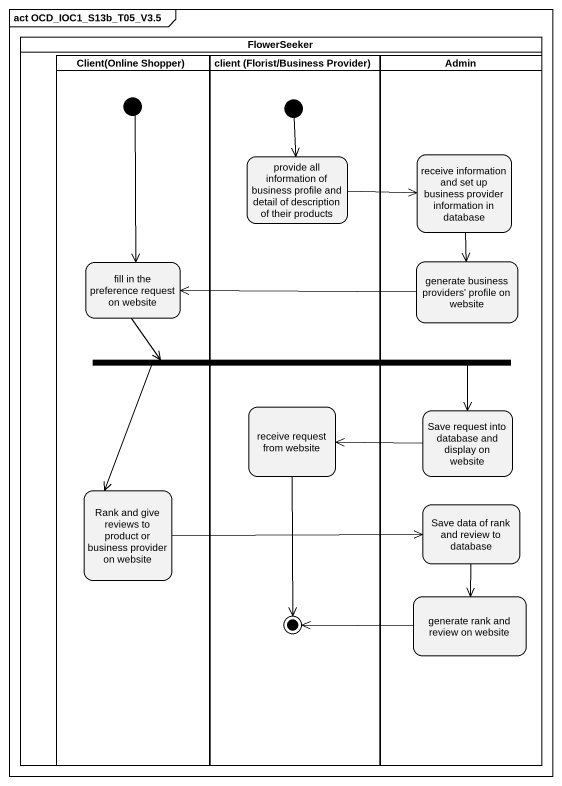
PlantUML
@startuml
mainframe act OCD_IOC1_S13b_T05_V3.5
hide empty description
state FlowerSeeker <<partition>> {
  state "Client(Online Shopper)" as Client_Online_Shopper <<partition>> {
    state "fill in the preference request on website" as fill_in_the_preference
    state "Rank and give reviews to product or business provider on website" as Rank_and_give_reviews_to
    [*] --> fill_in_the_preference
  }
  state "client (Florist/Business Provider)" as client_Florist_Business <<partition>> {
    state "provide all information of business profile and detail of description of their products" as provide_all_information_of
    state "receive request from website" as receive_request_from_website
    state final1 <<end>>
    [*] --> provide_all_information_of
  }
  state Admin <<partition>> {
    state "receive information and set up business provider information in database" as receive_information_and_set
    state "generate business providers' profile on website" as generate_business_providers
    state "Save request into database and display on website" as Save_request_into_database
    state "Save data of rank and review to database" as Save_data_of_rank_and
    state "generate rank and review on website" as generate_rank_and_review_on
  }
  state fork1 <<fork>>
}
provide_all_information_of -right-> receive_information_and_set
receive_information_and_set --> generate_business_providers
fill_in_the_preference -right-> fork1
generate_business_providers -left-> fill_in_the_preference
fork1 -right-> Save_request_into_database
fork1 --> Rank_and_give_reviews_to
receive_request_from_website --> final1
Save_request_into_database -left-> receive_request_from_website
Rank_and_give_reviews_to -right-> Save_data_of_rank_and
Save_data_of_rank_and --> generate_rank_and_review_on
generate_rank_and_review_on -left-> final1
@enduml
